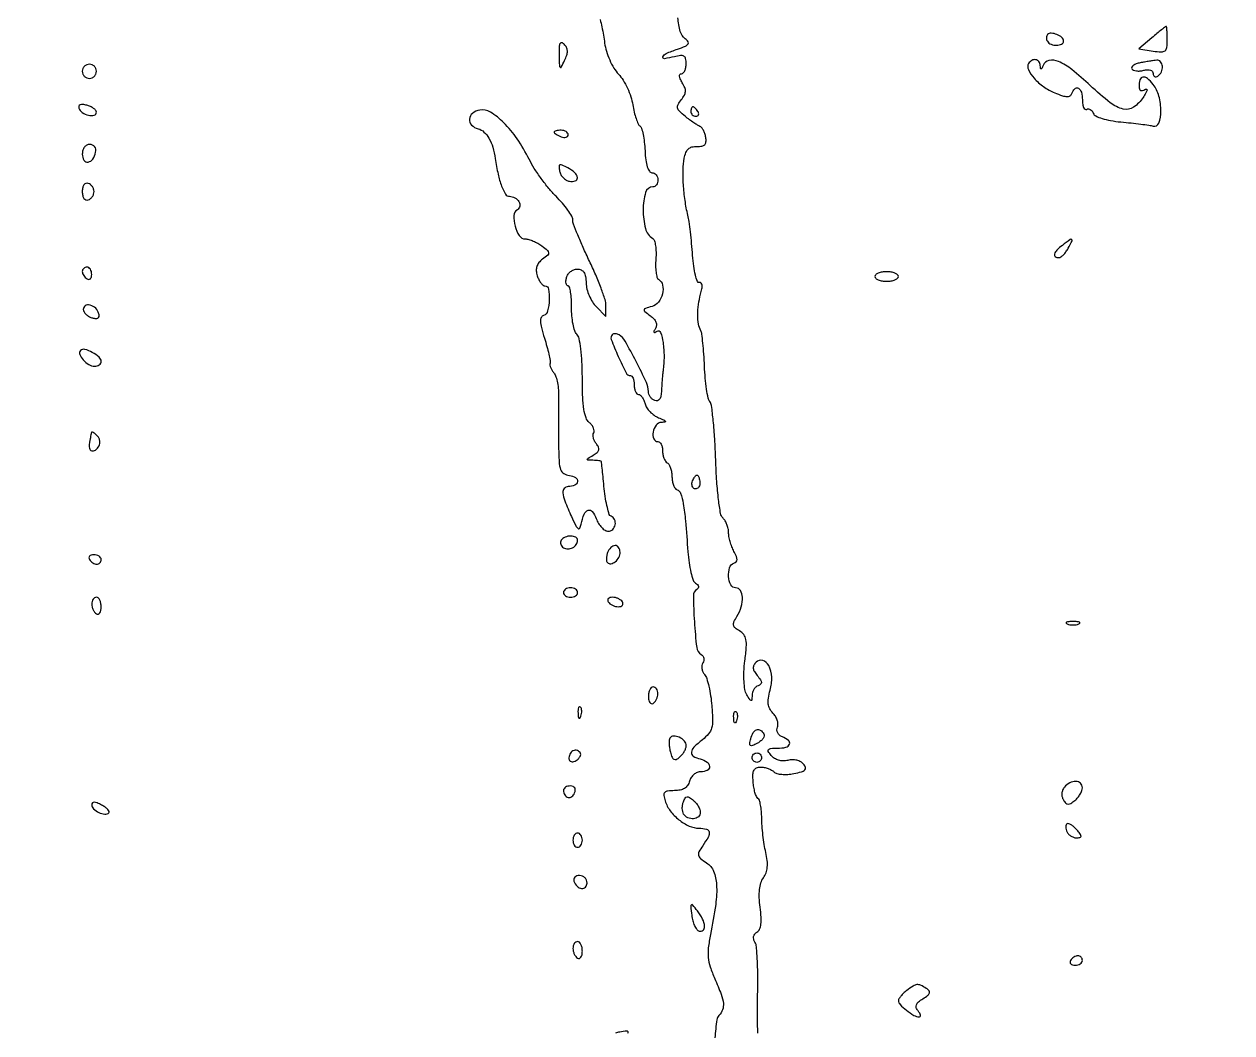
# Model space of a CAD drawing. Extents: x 0 to 4160, y 0 to 3120.
# Drawn here: x 3381.7 to 3637.7, y 354.7 to 568.5 of the extents above; entities that cross this region are included whole.
import ezdxf

# ---------------------------------------------------------------- set-up
doc = ezdxf.new("R2010")
doc.units = 0

msp = doc.modelspace()

# ---------------------------------------------------------------- linework, layer by layer
for points in [[(4159.499279, 606.274193, 0.000001), (4159.667734, 974.478125, 0.000057), (4159.806661, 1380.08378, 0.000034), (4159.883999, 1862.25)], [(757.647081, 3119.740147, 0.000002), (520.492565, 3119.487217, 0.4139)], [(1964.75, 0.149832, 0.000016), (2717.930904, 0.232101, 0.000028), (3351.473438, 0.357111), (3926.491843, 0.502577, 0.944149)], [(3503.774026, 569.462353, -0.009243), (3504.132986, 567.9125, -0.009167), (3504.46794, 566.178102, -0.010327), (3504.72463, 564.5, 0.041293), (3505.103702, 562.753001, 0.030778), (3505.794604, 560.904847, 0.031271), (3506.684381, 559.203257, 0.051203), (3507.663636, 557.906099, -0.049749), (3508.632589, 556.6303, -0.028535), (3509.547989, 554.926739, -0.028261), (3510.280041, 553.091334, -0.041604), (3510.692174, 551.406099, 0.018199), (3510.992915, 549.867923, 0.023168), (3511.386614, 548.476845, 0.02208), (3511.811546, 547.369085, 0.145335), (3512.189665, 546.919333, -0.176232), (3512.545216, 546.440647, -0.021008), (3512.874592, 545.139663, -0.023001), (3513.138437, 543.504328, -0.016975), (3513.285031, 541.676289, 0.019678), (3513.45421, 539.700692, 0.04484), (3513.772428, 538.239257, 0.066297), (3514.20779, 537.305828, 0.254387), (3514.75, 537.006956, -0.119028), (3515.226786, 536.889012, -0.100053), (3515.632812, 536.561418, -0.091703), (3515.905496, 536.073431, -0.08185), (3516, 535.5, -0.067045), (3515.922769, 534.92662, -0.083934), (3515.696784, 534.440625, -0.099508), (3515.361407, 534.115611, -0.143815), (3514.967776, 534, 0.335457), (3513.407922, 532.820771, 0.067984), (3512.890405, 529.158832, 0.061914), (3513.366524, 525.178006, 0.196085), (3514.917046, 523.051268, -0.184778), (3515.268218, 522.591035, -0.034177), (3515.502956, 521.531492, -0.032598), (3515.616888, 520.186795, -0.024638), (3515.572553, 518.70516, 0.022308), (3515.521451, 517.227514, 0.030218), (3515.61547, 515.895316, 0.030697), (3515.819797, 514.845635, 0.193252), (3516.137236, 514.415183, -0.203329), (3517.004655, 513.189905, -0.112593), (3516.987136, 511.325976, -0.105933), (3516.148328, 509.565836, -0.166314), (3514.764912, 508.648774, 0.011349), (3513.355487, 508.245813, 0.280723), (3513.098771, 507.954449, 0.27422), (3513.237073, 507.587435, 0.010942), (3514.417688, 506.683847, -0.050123), (3515.160958, 506.016626, -0.089411), (3515.596596, 505.322933, -0.113228), (3515.70474, 504.639374, -0.121844), (3515.498267, 503.997195, 0.019637), (3515.179206, 503.432511, 0.25667), (3515.185586, 503.200195, 0.386825), (3515.363561, 503.144624, 0.029516), (3515.845492, 503.404508, -0.481631), (3516.576675, 503.142472, -0.045023), (3517.098699, 501.00009, -0.037444), (3517.318253, 498.045354, -0.034251), (3517.107306, 495, 0.011003), (3517.019418, 494.243294, 0.003936), (3516.92637, 493.160819, 0.003903), (3516.84291, 491.971664, 0.004607), (3516.783105, 490.845341, -0.033679), (3516.655063, 489.698279, -0.10445), (3516.362979, 488.980864, -0.184451), (3515.915563, 488.667353, -0.154413), (3515.333333, 488.70233, -0.083784), (3514.823628, 489.003435, -0.066044), (3514.391667, 489.478285, -0.066255), (3514.099663, 490.047589, -0.08561), (3514, 490.625394, 0.109485), (3513.575697, 492.53989, 0.009916), (3511.405378, 496.964423, 0.009173), (3509.055325, 501.325974, 0.126839), (3507.824218, 502.608639, 0.061718), (3507.418317, 502.794939, 0.067319), (3506.991073, 502.869414, 0.07611), (3506.608286, 502.825671, 0.130659), (3506.332247, 502.66558, 0.296991), (3506.117609, 501.64865, 0.012425), (3507.608282, 498.065329, 0.01261), (3509.275528, 494.562979, 0.282495), (3510.192448, 494, -0.224986), (3510.501643, 493.853453, -0.075603), (3510.762782, 493.4125, -0.05752), (3510.940938, 492.765868, -0.038502), (3511, 492, 0.042236), (3511.064796, 491.234305, 0.061847), (3511.25949, 490.5875, 0.081235), (3511.545576, 490.148959, 0.2107), (3511.883369, 490, -0.181435), (3512.25943, 489.858893, -0.059973), (3512.660678, 489.413283, -0.050494), (3513.024112, 488.767127, -0.038939), (3513.289052, 488.002666, 0.081715), (3513.660125, 487.169147, 0.047893), (3514.34658, 486.316135, 0.046338), (3515.220105, 485.573108, 0.057854), (3516.155683, 485.066052, -0.009167), (3517.289035, 484.587664, -0.155738), (3517.587985, 484.321879, -0.529888), (3517.500612, 484.136038, -0.030151), (3516.75, 484.063386, 0.227519), (3515.644959, 483.482988, 0.114808), (3515.001339, 482.006732, 0.140448), (3515.138933, 480.586045, 0.308016), (3516, 480, -0.186414), (3516.381787, 479.852535, -0.089706), (3516.70625, 479.429836, -0.069539), (3516.926216, 478.801778, -0.049547), (3517, 478.059017, 0.046881), (3517.074077, 477.270704, 0.046318), (3517.29375, 476.50665, 0.050262), (3517.616444, 475.876024, 0.111412), (3518, 475.5, -0.127689), (3518.384338, 475.098224, -0.046287), (3518.70625, 474.370954, -0.042177), (3518.926118, 473.472092, -0.038918), (3519, 472.524316, 0.042872), (3519.079777, 471.595609, 0.051754), (3519.317193, 470.753495, 0.060131), (3519.665574, 470.11325, 0.158969), (3520.079807, 469.806731, -0.238319), (3520.840328, 469.039698, -0.035301), (3521.380446, 466.857659, -0.021375), (3521.857085, 463.192963, -0.004288), (3522.370359, 456.627364, 0.01833), (3522.615729, 454.323385, 0.024479), (3523.016435, 452.258808, 0.023087), (3523.498691, 450.623759, 0.172748), (3523.996175, 450.002364, -0.067916), (3524.400547, 449.669166, -0.133182), (3524.592156, 449.302169, -0.175341), (3524.546812, 448.957452, -0.135642), (3524.287364, 448.677601, 0.263734), (3523.531766, 447.299399, 0.012426), (3523.746368, 441.810392, 0.013125), (3524.239524, 436.356467, 0.229085), (3525.169646, 434.895153, -0.105511), (3525.529555, 434.550452, -0.099245), (3525.727249, 434.081414, -0.096296), (3525.731965, 433.560242, -0.092922), (3525.542025, 433.067999, 0.106609), (3525.350355, 432.528146, 0.070033), (3525.357699, 431.866176, 0.065682), (3525.554327, 431.187766, 0.069974), (3525.917458, 430.599457, -0.09782), (3526.366898, 429.772254, -0.018798), (3526.816232, 428.117134, -0.019369), (3527.198596, 426.115678, -0.016784), (3527.446985, 423.992689, -0.014456), (3527.611909, 420.941206, -0.074116), (3527.404629, 419.262803, -0.109013), (3526.754639, 418.038318, -0.049818), (3525.443437, 416.776847, 0.026749), (3523.640308, 415.195375, 0.173895), (3523.120343, 414.127055, 0.295715), (3523.526506, 413.320341, 0.068494), (3525, 412.710251, -0.087581), (3526.423665, 412.056476, -0.234823), (3526.947861, 411.106664, -0.300998), (3526.465198, 410.304623, -0.111538), (3525.116631, 410, 0.097502), (3524.354863, 409.850026, 0.076311), (3523.631104, 409.415093, 0.073995), (3523.051899, 408.767412, 0.081717), (3522.710251, 408, -0.083734), (3522.311143, 407.1131, -0.10539), (3521.666599, 406.487035, -0.09126), (3520.745497, 406.120378, -0.049245), (3519.526232, 406, 0.026246), (3518.078324, 405.923944, 0.185998), (3517.463075, 405.609285, 0.224068), (3517.282289, 405.002123, 0.038989), (3517.56163, 403.80582, 0.084905), (3518.641807, 401.714353, 0.062096), (3520.465022, 399.834753, 0.063502), (3522.638503, 398.502903, 0.10239), (3524.75, 398.033269, -0.054583), (3526.310806, 397.838979, -0.291349), (3526.881746, 397.251229, -0.182227), (3526.720533, 396.230284, -0.02348), (3525.516349, 394.326804, 0.028935), (3524.727158, 393.048682, 0.182051), (3524.625677, 392.302371, 0.168875), (3525.038877, 391.642724, 0.024145), (3526.348478, 390.691238, -0.15232), (3527.823444, 388.898438, -0.0834), (3528.44934, 386.095664, -0.048951), (3528.261901, 381.889099, -0.014305), (3527.158845, 375.5, 0.020498), (3526.706081, 372.668856, 0.053765), (3526.685195, 370.614007, 0.05584), (3527.101988, 368.647219, 0.023548), (3528.073767, 366.122882, -0.012563), (3529.422749, 362.835896, -0.063285), (3529.889813, 360.909919, -0.118577), (3529.718891, 359.544596, -0.106603), (3528.944742, 358.344742, 0.167195), (3528.501178, 357.435963, 0.006177), (3528.074219, 353.58408, 0.010441)], [(3537.223414, 354.601176, -0.01208), (3537.103572, 358.293471, -0.009308), (3537.145194, 362.323842, 0.008082), (3537.196273, 366.321056, 0.011136), (3537.104151, 369.910783, 0.007964), (3536.914036, 372.884025, 0.119862), (3536.591781, 373.861803, -0.077146), (3536.328334, 374.479801, -0.111976), (3536.313003, 375.070362, -0.116758), (3536.552033, 375.592198, -0.08904), (3537.021326, 376.01318, 0.153233), (3537.560474, 376.636494, 0.070809), (3537.846894, 377.681001, 0.047274), (3537.894755, 379.186629, 0.018381), (3537.687614, 381.262451, -0.022818), (3537.499585, 383.332435, -0.039397), (3537.557977, 385.059639, -0.048381), (3537.855031, 386.458581, -0.081543), (3538.395591, 387.526325, 0.071727), (3538.944829, 388.560614, 0.063854), (3539.207586, 389.750046, 0.052214), (3539.18704, 391.171928, 0.027429), (3538.881275, 392.915251, -0.017473), (3538.55992, 394.554976, -0.010321), (3538.285564, 396.531206, -0.010319), (3538.092896, 398.518095, -0.017393), (3538.023857, 400.190983, 0.01961), (3537.957632, 401.639798, 0.026434), (3537.777442, 402.939619, 0.02553), (3537.524255, 403.966874, 0.183137), (3537.2185, 404.364959, -0.157593), (3536.901061, 404.738332, -0.028495), (3536.597716, 405.609655, -0.028234), (3536.349626, 406.710848, -0.022276), (3536.202616, 407.923976, -0.02634), (3536.166481, 409.469141, -0.111865), (3536.395625, 410.35878, -0.180582), (3536.915837, 410.832438, -0.095609), (3537.784116, 411, -0.048309), (3538.553661, 410.925474, -0.037688), (3539.364006, 410.702578, -0.038797), (3540.09348, 410.37566, -0.071754), (3540.6125, 409.9875, 0.134045), (3541.21934, 409.640935, 0.041132), (3542.268618, 409.46063, 0.037852), (3543.527911, 409.445154, 0.033516), (3544.828541, 409.615708, 0.017466), (3546.465432, 410.002992, 0.125887), (3547.164095, 410.400898, 0.286798), (3547.291231, 410.911506, 0.09482), (3546.901619, 411.618542, 0.095851), (3546.297596, 412.11398, 0.06475), (3545.463431, 412.434185, 0.060434), (3544.511758, 412.545539, 0.06049), (3543.561375, 412.426048, -0.062935), (3542.563478, 412.305519, -0.068793), (3541.59808, 412.444394, -0.071648), (3540.739546, 412.831189, -0.07809), (3540.053352, 413.435714, -0.031397), (3539.417076, 414.308474, -0.32852), (3539.445271, 414.724638, -0.205127), (3539.909232, 414.956639, -0.014762), (3541.377555, 415, 0.054965), (3543.136372, 415.193931, 0.24206), (3543.913267, 415.841188, 0.336809), (3543.707584, 416.65158, 0.07667), (3542.396246, 417.401441, -0.087726), (3541.818412, 417.748921, -0.097659), (3541.420115, 418.26246, -0.102363), (3541.258387, 418.868059, -0.106236), (3541.353756, 419.479491, 0.107165), (3541.457167, 420.150583, 0.062148), (3541.306646, 420.955978, 0.057823), (3540.940768, 421.765662, 0.061444), (3540.405222, 422.451921, -0.071859), (3539.724439, 423.362614, -0.094707), (3539.409224, 424.347987, -0.071793), (3539.437087, 425.58162, -0.025876), (3539.816995, 427.299382, 0.077868), (3540.135604, 430.082594, 0.106242), (3539.505159, 432.519739, 0.203985), (3538.247513, 433.58664, 0.278502), (3536.838635, 433.238635, 0.076099), (3536.364809, 432.593517, 0.143502), (3536.23974, 431.965354, 0.113203), (3536.46699, 431.265508, 0.0377), (3537.092382, 430.37976, -0.024027), (3537.749745, 429.500714, -0.130748), (3537.942966, 428.943943, -0.240579), (3537.777665, 428.550969, -0.094222), (3537.25, 428.254045, 0.10595), (3536.769777, 427.968938, 0.06853), (3536.358255, 427.467334, 0.064296), (3536.074619, 426.835258, 0.068895), (3535.969591, 426.166667, -0.015057), (3535.924824, 425.24159, -0.438569), (3535.757974, 425.110562, -0.217156), (3535.507153, 425.277982, -0.007006), (3534.866329, 426.345729, -0.088143), (3534.465723, 427.440822, -0.029501), (3534.267918, 429.140162, -0.026315), (3534.259066, 431.210587, -0.018991), (3534.458188, 433.511649, 0.011858), (3534.75491, 436.451738, 0.063978), (3534.673329, 438.052658, 0.120764), (3534.217841, 439.075203, 0.099058), (3533.311451, 439.860443, -0.044383), (3532.397053, 440.492941, -0.175801), (3532.057675, 441.073629, -0.152587), (3532.14543, 441.789465, -0.031135), (3532.75, 442.930954, 0.061931), (3533.687923, 444.999932, 0.085981), (3533.952004, 447.014047, 0.130661), (3533.508531, 448.442519, 0.257987), (3532.5, 449, -0.285552), (3531.479481, 449.634565, -0.097789), (3531.006278, 451.390467, -0.09182), (3531.223351, 453.272277, -0.242353), (3532.143398, 454.214466, 0.129867), (3532.610904, 454.520787, 0.185192), (3532.786796, 454.979395, 0.099357), (3532.648132, 455.670319, 0.023822), (3532.143398, 456.732058, -0.030662), (3531.705528, 457.686582, -0.02263), (3531.335873, 458.788994, -0.023029), (3531.080992, 459.866731, -0.046579), (3531, 460.734259, 0.053691), (3530.913797, 461.534723, 0.038545), (3530.654986, 462.396953, 0.039117), (3530.275471, 463.18896, 0.06518), (3529.825483, 463.774517, -0.154058), (3529.310935, 464.76363, -0.012408), (3528.869357, 467.702079, -0.01466), (3528.506579, 471.50821, -0.008052), (3528.274475, 476.183515, 0.006952), (3528.066645, 480.564482, 0.010053), (3527.751432, 484.427709, 0.006129), (3527.384526, 487.638622, 0.142629), (3527.022593, 488.472777, -0.123467), (3526.666397, 489.215778, -0.013061), (3526.328738, 491.123043, -0.015505), (3526.05233, 493.45271, -0.011857), (3525.889804, 496.013779, 0.006832), (3525.753372, 498.569749, 0.009143), (3525.555601, 500.883258, 0.006765), (3525.329715, 502.803526, 0.089056), (3525.113543, 503.482419, -0.080666), (3524.626065, 504.929513, -0.039537), (3524.460657, 506.872882, -0.036482), (3524.606864, 509.049982, -0.034525), (3525.068051, 511.224272, 0.023441), (3525.338765, 512.374447, 0.071035), (3525.372812, 513.175927, 0.159284), (3525.182854, 513.606736, 0.26994), (3524.818789, 513.724272, -0.371501), (3524.387855, 513.957664, -0.029531), (3523.967972, 515.296119, -0.028281), (3523.609841, 517.174581, -0.015622), (3523.375105, 519.5, 0.006206), (3523.171812, 521.980469, 0.006083), (3522.905841, 524.471875, 0.006003), (3522.61973, 526.651439, 0.022813), (3522.362963, 528, -0.023418), (3521.773197, 531.118002, -0.019255), (3521.429549, 534.488411, -0.019783), (3521.355139, 537.648233, -0.042289), (3521.59996, 540.074994, -0.04793), (3521.947308, 541.279036, -0.111848), (3522.473547, 542.049202, -0.126252), (3523.234561, 542.462415, -0.070164), (3524.291018, 542.574994, 0.046768), (3525.349703, 542.638094, 0.163328), (3525.949451, 542.947891, 0.178678), (3526.209644, 543.535928, 0.058096), (3526.158397, 544.5, 0.037559), (3525.961607, 545.289592, 0.042225), (3525.654228, 546.009107, 0.046665), (3525.289572, 546.563998, 0.136845), (3524.921776, 546.828874, -0.051711), (3524.441189, 547.064271, -0.010127), (3523.634329, 547.591803, -0.010649), (3522.715574, 548.248542, -0.009691), (3521.795812, 548.964258, -0.023211), (3520.591236, 550.035917, -0.142545), (3520.186886, 550.751844, -0.187232), (3520.287173, 551.467474, -0.045861), (3520.972269, 552.466586, 0.045478), (3521.620311, 553.410117, 0.113776), (3521.853354, 554.207442, 0.111639), (3521.715775, 555.035847, 0.042855), (3521.181362, 556.081201, -0.029985), (3520.750413, 556.873253, -0.085137), (3520.584236, 557.477271, -0.184782), (3520.684579, 557.844366, -0.239035), (3520.991526, 558, 0.198061), (3521.376806, 558.15885, 0.085842), (3521.703761, 558.619345, 0.065796), (3521.925812, 559.301391, 0.045868), (3522, 560.108408, 0.049613), (3521.892799, 561.186118, 0.212544), (3521.527968, 561.700249, 0.167623), (3520.834211, 561.842787, 0.029105), (3519.5, 561.589356, -0.025851), (3517.390015, 561.174335, -0.578543), (3517.080221, 561.569947, -0.197627), (3517.77467, 562.279165, -0.017568), (3520.15335, 563.203303, 0.01383), (3521.83284, 563.841392, 0.134312), (3522.429667, 564.302463, 0.332976), (3522.431181, 564.784457, 0.074563), (3521.810435, 565.401283, -0.170053), (3520.76269, 566.931022, -0.046514), (3520.258507, 569.856125, -0.045802)], [(3509.676691, 354.569531, 0.329967), (3509.711681, 354.876794, 0.300008), (3509.422398, 355.021498, 0.007721), (3507.91224, 354.81707, 0.051837), (3506.993018, 354.578853, 0.079156)]]:
    msp.add_lwpolyline(points, format="xyb")
for points in [[(3598.624952, 566.291619, 0.112362), (3598.447014, 566.008818, 0.077846), (3598.378206, 565.63587, 0.072274), (3598.425746, 565.232189, 0.073142), (3598.586203, 564.86052, 0.166742), (3599.350977, 564.233457, 0.091719), (3600.556368, 564.022312, 0.10994), (3601.605693, 564.266365, 0.288442), (3602, 564.893011, 0.218838), (3601.648401, 565.65787, 0.079209), (3600.605117, 566.298867, 0.079214), (3599.414306, 566.58367, 0.218914)], [(3620.72997, 565.615218), (3617.959939, 563.232878), (3620.97997, 562.789632, 0.023691), (3622.74344, 562.615623, 0.181746), (3623.522112, 562.863837, 0.199083), (3623.905232, 563.549379, 0.029156), (3624, 565.173193, 0.008295), (3623.982019, 566.256972, 0.013768), (3623.926562, 567.169267, 0.007381), (3623.849948, 567.910396, 0.381523), (3623.75, 567.998779, 0.16481), (3623.583023, 567.941292, 0.002475), (3622.759741, 567.298104, 0.006392), (3621.809713, 566.528383, 0.004144)], [(3495.06768, 561.95, 0.003356), (3495.126407, 559.719846, 0.19034), (3495.28792, 559.34744, 0.505637), (3495.531359, 559.384455, 0.008664), (3496.235053, 560.782627, 0.033133), (3496.697352, 561.931016, 0.08422), (3496.82981, 562.816857, 0.109136), (3496.651726, 563.554058, 0.082929), (3496.167373, 564.232627, 0.118227), (3495.625077, 564.565139, 0.375409), (3495.264494, 564.411162, 0.104506), (3495.078609, 563.653861, 0.013015)], [(3594.60072, 560.162968, 0.259899), (3594.542052, 558.860941, 0.066152), (3595.771741, 557.046547, 0.056428), (3597.781436, 555.246885, 0.05628), (3600.144309, 553.940225, 0.01647), (3601.762652, 553.331517, 0.072327), (3602.76383, 553.146827, 0.152339), (3603.387363, 553.315597, 0.172263), (3603.767469, 553.802408, -0.115728), (3604.395547, 554.821832, -0.346941), (3605.154834, 554.913609, -0.195006), (3605.795569, 554.04946, -0.063294), (3606, 552.440983, 0.033591), (3606.063431, 551.497891, 0.071491), (3606.262969, 550.796201, 0.138126), (3606.556686, 550.443433, 0.297201), (3606.895215, 550.435239, -0.145975), (3607.277211, 550.538362, -0.123832), (3607.681177, 550.425411, -0.100952), (3608.046678, 550.104665, -0.070841), (3608.313719, 549.624845, 0.18678), (3608.849028, 549.033512, 0.039728), (3610.158646, 548.500745, 0.033943), (3611.961622, 548.061265, 0.0198), (3614.168504, 547.769072, -0.004223), (3616.319689, 547.552177, -0.004816), (3618.374498, 547.307405, -0.004377), (3620.113978, 547.067685, -0.026936), (3621, 546.888483, 0.388414), (3622.202576, 547.526123, 0.085995), (3622.635649, 550.037946, 0.064351), (3622.219054, 553.240491, 0.101383), (3620.992657, 555.716088, 0.046449), (3619.781691, 557.00336, 0.220907), (3618.837413, 557.283368, 0.29431), (3618.20455, 556.729403, 0.069944), (3618, 555.274316, 0.081459), (3618.085567, 554.752583, 0.197878), (3618.336834, 554.463675, 0.184954), (3618.73309, 554.424522, 0.070797), (3619.25, 554.648355, -0.192482), (3619.573231, 554.703738, -0.414724), (3619.697459, 554.511581, -0.076089), (3619.46862, 553.911362, -0.016296), (3618.885401, 552.957372, -0.100149), (3616.855322, 550.909123, -0.206041), (3614.677745, 550.504258, -0.112177), (3611.905449, 551.82974, -0.021504), (3607.658064, 555.498323, 0.02029), (3603.780748, 558.863737, 0.06813), (3600.900451, 560.583287, 0.150463), (3598.918173, 560.789148, 0.253229), (3597.662281, 559.75, -0.009076), (3597.382013, 559.090194, -0.295955), (3597.242982, 559, -0.382689), (3597.135242, 559.096611, -0.011437), (3597.078947, 559.75, 0.14904), (3596.776168, 560.556906, 0.189935), (3596.10035, 560.962489, 0.172586), (3595.276434, 560.815382, 0.125333)], [(3618.235169, 560.292323, 0.038381), (3617.404013, 560.065322, 0.071292), (3616.787156, 559.739713, 0.116613), (3616.472925, 559.374568, 0.26388), (3616.486165, 559.022386, 0.163757), (3616.82698, 558.739612, 0.061219), (3617.437675, 558.58649, 0.052286), (3618.19799, 558.572113, 0.042578), (3619.000996, 558.710511, -0.04925), (3619.796382, 558.836716, -0.093932), (3620.436077, 558.754141, -0.13861), (3620.844921, 558.479714, -0.177886), (3621, 558.057614, 0.09468), (3621.07665, 557.65646, 0.172824), (3621.29375, 557.40886, 0.172837), (3621.618487, 557.354327, 0.094696), (3622, 557.5, 0.150036), (3622.757553, 558.36483, 0.124565), (3622.969813, 559.574729, 0.16025), (3622.57102, 560.539457, 0.247244), (3621.75, 560.863818, 0.009812), (3621.116783, 560.782229, 0.003355), (3620.201893, 560.639766, 0.003333), (3619.193931, 560.468972, 0.003843)], [(3394, 558.5, 0.099038), (3394.114514, 557.927543, 0.097945), (3394.440625, 557.440625, 0.097945), (3394.927543, 557.114514, 0.099038), (3395.5, 557, 0.099038), (3396.072457, 557.114514, 0.097945), (3396.559375, 557.440625, 0.097945), (3396.885486, 557.927543, 0.099038), (3397, 558.5, 0.099038), (3396.885486, 559.072457, 0.097945), (3396.559375, 559.559375, 0.097945), (3396.072457, 559.885486, 0.099038), (3395.5, 560, 0.099038), (3394.927543, 559.885486, 0.097945), (3394.440625, 559.559375, 0.097945), (3394.114514, 559.072457, 0.099038)], [(3393.275762, 550.671314, 0.171046), (3393.975525, 549.77006, 0.086342), (3395.317458, 549.203455, 0.115545), (3396.523126, 549.206837, 0.347539), (3397, 549.810044, 0.175378), (3396.853284, 550.215464, 0.062081), (3396.395726, 550.64373, 0.052256), (3395.73015, 551.028288, 0.040955), (3394.942895, 551.304682, 0.035213), (3394.085256, 551.465519, 0.120087), (3393.525585, 551.395737, 0.234539), (3393.267916, 551.117465, 0.153083)], [(3523, 550, 0.105053), (3523.081062, 549.618444, 0.099167), (3523.311086, 549.29375, 0.09642), (3523.654762, 549.076123, 0.093332), (3524.059017, 549, 0.108972), (3524.413961, 549.078288, 0.182303), (3524.6254, 549.29375, 0.161196), (3524.656512, 549.6179, 0.082592), (3524.5, 550, 0.029505), (3524.231006, 550.382774, 0.035638), (3523.933975, 550.70625, 0.038439), (3523.65171, 550.934461, 0.151918), (3523.440983, 551, 0.210953), (3523.272352, 550.92554, 0.081139), (3523.129539, 550.70625, 0.061769), (3523.032345, 550.382849, 0.042167)], [(3478.25, 550.267239, 0.122399), (3476.718762, 549.579281, 0.207541), (3476.061478, 548.363683, 0.220994), (3476.515814, 547.113545, 0.133646), (3477.907546, 546.313926, -0.124841), (3479.148329, 545.629342, -0.074103), (3480.20364, 544.298092, -0.05891), (3481.019549, 542.393121, -0.035957), (3481.542397, 540, 0.017747), (3482.142108, 536.679961, 0.036806), (3482.889102, 534.156256, 0.047624), (3483.714421, 532.47582, 0.260432), (3484.565983, 532, -0.130226), (3485.709567, 531.697012, -0.133095), (3486.541983, 530.869201, -0.171993), (3486.722814, 529.891473, -0.218232), (3486.219484, 529.135648, 0.247955), (3485.495516, 527.903189, 0.076645), (3485.735069, 525.693338, 0.076851), (3486.628105, 523.662973, 0.250967), (3487.866577, 522.968197, -0.065325), (3488.630364, 522.852814, -0.029238), (3489.590389, 522.514453, -0.028328), (3490.578029, 522.032538, -0.034254), (3491.44113, 521.468197, -0.016119), (3492.616504, 520.518115, -0.206145), (3492.858552, 520.019806, -0.229972), (3492.648934, 519.532871, -0.020211), (3491.568579, 518.673804, 0.060948), (3490.790135, 517.944062, 0.096614), (3490.350672, 517.145907, 0.095795), (3490.241273, 516.236069, 0.059066), (3490.444837, 515.173804, 0.036537), (3490.777526, 514.341757, 0.046981), (3491.206061, 513.638555, 0.05476), (3491.660971, 513.15084, 0.179588), (3492.067388, 513, -0.368009), (3492.844617, 512.338336, -0.051308), (3492.976509, 510.057449, -0.04829), (3492.639684, 507.689065, -0.258346), (3491.787984, 506.762661, 0.206986), (3491.288472, 506.315676, 0.118105), (3491.126799, 505.507791, 0.054727), (3491.325582, 504.164861, 0.012146), (3491.969852, 501.929328, -0.009231), (3492.48786, 500.170504, -0.012207), (3492.890551, 498.549883, -0.009649), (3493.165395, 497.192893, -0.107655), (3493.146781, 496.64474, 0.113997), (3493.13782, 496.226386, 0.043129), (3493.307061, 495.662963, 0.039907), (3493.604744, 495.058764, 0.038812), (3493.997074, 494.503525, -0.098977), (3494.402261, 493.753682, -0.02817), (3494.72084, 492.461801, -0.027189), (3494.922749, 490.930362, -0.025796), (3494.962268, 489.358785, 0.004606), (3494.929398, 487.451251, 0.001801), (3494.917762, 484.817089, 0.001782), (3494.925595, 481.966552, 0.002216), (3494.95407, 479.316411, 0.008625), (3495.072211, 475.674303, 0.073416), (3495.390216, 474.074706, 0.17222), (3496.062786, 473.249616, 0.101496), (3497.273964, 472.816411, -0.102149), (3498.563528, 472.353287, -0.292388), (3498.962283, 471.535123, -0.267614), (3498.390561, 470.764657, -0.094859), (3497, 470.453294, 0.205188), (3496.14426, 470.054721, 0.213216), (3495.860535, 469.169025, 0.067381), (3496.292744, 467.438045, 0.009834), (3497.703495, 464.091171, 0.008103), (3498.605153, 462.149726, 0.115096), (3499.083099, 461.558904, 0.473971), (3499.442987, 461.640811, 0.06061), (3499.747616, 462.5, -0.039004), (3500.398106, 464.620695, -0.214631), (3501.234081, 465.435144, -0.332109), (3502.113097, 465.171123, -0.068706), (3502.938089, 463.662839, 0.04661), (3503.43833, 462.644151, 0.052951), (3504.100999, 461.782209, 0.06041), (3504.817735, 461.191998, 0.143017), (3505.475249, 461, 0.1948), (3506.427952, 461.385813, 0.153045), (3506.964339, 462.373519, 0.155789), (3506.83645, 463.477556, 0.200858), (3506.09665, 464.166667, -0.229293), (3505.715015, 464.563001, -0.017814), (3505.296568, 466.017708, -0.021494), (3504.91853, 467.868533, -0.014628), (3504.641502, 470, 0.000333), (3504.42676, 472.126179, 0.000518), (3504.238619, 473.957812, 0.000138), (3504.072336, 475.555999, 0.018395), (3504.044852, 475.75, 0.301854), (3503.9491, 475.849973, 0.01642), (3503.499113, 475.935495, 0.021056), (3502.923991, 476.000687, 0.013348), (3502.25, 476.030409, -0.008501), (3501.165376, 476.067708, -0.414181), (3501.033507, 476.213857, -0.248124), (3501.163252, 476.431443, -0.004948), (3502.305451, 477.111131, 0.040609), (3503.148738, 477.698091, 0.154823), (3503.492726, 478.229652, 0.181816), (3503.439026, 478.80818, 0.060189), (3502.969361, 479.536917, -0.054152), (3502.575532, 480.132136, -0.058929), (3502.332077, 480.781679, -0.066635), (3502.26672, 481.385572, -0.132851), (3502.4029, 481.842888, 0.159572), (3502.511205, 482.291091, 0.080135), (3502.371659, 482.863055, 0.066523), (3502.015863, 483.467414, 0.053336), (3501.48899, 484.009138, -0.135811), (3500.781309, 485.025778, -0.045344), (3500.333299, 486.798761, -0.029813), (3500.074872, 489.447128, -0.009416), (3500, 493.422445, 0.01154), (3499.921407, 496.827314, 0.019526), (3499.678641, 499.669661, 0.019088), (3499.319494, 501.861384, 0.147252), (3498.83291, 502.76709, -0.120509), (3498.384524, 503.505807, -0.02803), (3498.023244, 504.922889, -0.027334), (3497.782275, 506.646177, -0.023813), (3497.71549, 508.46709, 0.016369), (3497.677642, 510.204783, 0.026796), (3497.518813, 511.668458, 0.025265), (3497.282548, 512.765152, 0.339201), (3496.9762, 513, -0.249205), (3496.712442, 513.140164, -0.104245), (3496.55617, 513.524554, -0.06879), (3496.532486, 514.101453, -0.039883), (3496.654214, 514.785714, -0.087581), (3496.967542, 515.468018, -0.074374), (3497.510802, 516.046875, -0.075074), (3498.194179, 516.437035, -0.092488), (3498.914507, 516.571429, -0.105745), (3499.744894, 516.393823, -0.146542), (3500.317629, 515.899118, -0.101078), (3500.657502, 515.012038, -0.03401), (3500.791575, 513.625829, 0.056801), (3500.974259, 512.347121, 0.037387), (3501.456536, 510.939688, 0.037433), (3502.141667, 509.622693, 0.057782), (3502.937663, 508.617893), (3505, 506.555556), (3505, 508.809562, 0.076543), (3504.801879, 510.096158, 0.012122), (3503.971875, 512.520782, 0.013201), (3502.840015, 515.350805, 0.011203), (3501.5, 518.278305, -0.007226), (3500.157237, 521.151209, -0.009469), (3499.018798, 523.81536, -0.007345), (3498.14583, 526.064696, -0.083796), (3497.968249, 526.996521, 0.126797), (3497.746003, 527.789174, 0.022934), (3496.911779, 529.086478, 0.023414), (3495.766359, 530.549753, 0.019327), (3494.416342, 532, -0.024943), (3492.91039, 533.65462, -0.015174), (3491.292554, 535.747057, -0.015193), (3489.810725, 537.924962, -0.025846), (3488.725368, 539.841046, 0.033496), (3486.173872, 544.18907, 0.047564), (3483.312847, 547.636604, 0.057432), (3480.528154, 549.835127, 0.185132)], [(3494, 545.606989, 0.222225), (3494.087111, 545.420671, 0.030693), (3494.440625, 545.160341, 0.030395), (3494.925442, 544.887494, 0.02136), (3495.5, 544.638374, 0.055937), (3496.074366, 544.488865, 0.100118), (3496.559375, 544.516384, 0.147206), (3496.877514, 544.710807, 0.184534), (3497, 545.031385, 0.152681), (3496.884506, 545.400789, 0.098158), (3496.559375, 545.715469, 0.08088), (3496.073532, 545.92777, 0.062722), (3495.5, 546, 0.024748), (3494.925176, 545.971531, 0.039339), (3494.440625, 545.884553, 0.046727), (3494.096084, 545.758929, 0.289661)], [(3394, 540.916667, 0.14074), (3394.357221, 539.672718, 0.297834), (3395.229205, 539.270086, 0.210781), (3396.230213, 539.900237, 0.100818), (3396.823324, 541.332866, 0.083236), (3396.840365, 542.00171, 0.126354), (3396.619304, 542.53647, 0.133817), (3396.179808, 542.878535, 0.099154), (3395.573324, 543, 0.12024), (3394.945354, 542.84677, 0.111791), (3394.438799, 542.41896, 0.09567), (3394.111401, 541.751548, 0.066422)], [(3495.172179, 537.344461, 0.080452), (3495.436163, 536.623093, 0.064652), (3495.930612, 535.959681, 0.065452), (3496.570626, 535.452149, 0.087595), (3497.261484, 535.188159, 0.124713), (3498.508175, 535.260414, 0.361298), (3498.942216, 535.93557, 0.180513), (3498.382418, 537.012842, 0.06082), (3496.910696, 538.047794, 0.015848), (3495.735076, 538.62982, 0.20595), (3495.257782, 538.640222, 0.321962), (3495.050653, 538.31233, 0.032685)], [(3394, 533, 0.049736), (3394.084641, 532.151204, 0.105759), (3394.346154, 531.548718, 0.158614), (3394.750923, 531.249896, 0.162171), (3395.25, 531.25, 0.087886), (3395.727751, 531.509184, 0.06965), (3396.132812, 531.935938, 0.06941), (3396.406312, 532.459169, 0.085974), (3396.5, 533, 0.085974), (3396.406312, 533.540831, 0.06941), (3396.132812, 534.064062, 0.06965), (3395.727751, 534.490816, 0.087886), (3395.25, 534.75, 0.162171), (3394.750923, 534.750104, 0.158614), (3394.346154, 534.451282, 0.105759), (3394.084641, 533.848796, 0.049736)], [(3601.75, 521.607954, 0.033136), (3600.573547, 520.585347, 0.124781), (3600.074544, 519.75424, 0.320953), (3600.254002, 519.228072, 0.156501), (3600.964816, 519, 0.149836), (3601.409137, 519.136208, 0.045472), (3601.960638, 519.5875, 0.040999), (3602.519262, 520.234579, 0.034718), (3603, 521, 0.006654), (3603.818518, 522.579589, 0.417763), (3603.727134, 522.849313, 0.277629), (3603.375379, 522.817945, 0.004687)], [(3394, 516.059017, 0.089642), (3394.073302, 515.653442, 0.053229), (3394.29375, 515.2129, 0.051032), (3394.617485, 514.806203, 0.06081), (3395, 514.5, 0.139169), (3395.379648, 514.392057, 0.191142), (3395.70625, 514.521475, 0.138808), (3395.926733, 514.889346, 0.066118), (3396, 515.440983, 0.062283), (3395.925455, 516.037096, 0.080552), (3395.70625, 516.542039, 0.097988), (3395.381379, 516.879982, 0.153634), (3395, 517, 0.092995), (3394.618268, 516.928382, 0.096318), (3394.29375, 516.723586, 0.099231), (3394.076556, 516.418051, 0.105429)], [(3562, 515, 0.226478), (3562.182831, 514.617064, 0.074992), (3562.734375, 514.29375, 0.057076), (3563.542644, 514.073116, 0.038131), (3564.5, 514, 0.038131), (3565.457356, 514.073116, 0.057076), (3566.265625, 514.29375, 0.074992), (3566.817169, 514.617064, 0.226478), (3567, 515, 0.226478), (3566.817169, 515.382936, 0.074992), (3566.265625, 515.70625, 0.057076), (3565.457356, 515.926884, 0.038131), (3564.5, 516, 0.038131), (3563.542644, 515.926884, 0.057076), (3562.734375, 515.70625, 0.074992), (3562.182831, 515.382936, 0.226478)], [(3394.249533, 507.75, 0.094989), (3394.530995, 507.247785, 0.055843), (3395.032164, 506.772409, 0.053079), (3395.662154, 506.393606, 0.061011), (3396.329359, 506.177351, 0.054411), (3397.056139, 506.117, 0.213542), (3397.452293, 506.306721, 0.215418), (3397.57271, 506.726994, 0.055332), (3397.389504, 507.427351, 0.1429), (3396.58716, 508.482158, 0.134359), (3395.323922, 508.971415, 0.2383), (3394.435585, 508.631476, 0.271076)], [(3393.640159, 499.306826, 0.298605), (3393.467504, 498.476625, 0.089874), (3394.180391, 497.325723, 0.075882), (3395.38894, 496.337408, 0.134301), (3396.622445, 496, 0.068295), (3397.148981, 496.072256, 0.084759), (3397.595343, 496.283415, 0.099797), (3397.893815, 496.596894, 0.141418), (3398, 496.964816, 0.217762), (3397.564035, 497.91836, 0.055104), (3396.124949, 498.90933, 0.055858), (3394.541121, 499.544404, 0.27008)], [(3395.923489, 481.95, -0.003627), (3395.875544, 481.679887, -0.000499), (3395.771045, 481.118125, -0.000572), (3395.645846, 480.453013, -0.000484), (3395.511973, 479.75, 0.092483), (3395.506633, 478.614644, 0.275993), (3395.997899, 478.052615, 0.253844), (3396.76875, 478.195503, 0.084387), (3397.553851, 479.087132, 0.11056), (3397.7267, 479.586306, 0.077894), (3397.701464, 480.181824, 0.072722), (3397.487746, 480.780254, 0.074436), (3397.112868, 481.287132, 0.022413), (3396.680153, 481.682699, 0.046862), (3396.30443, 481.940908, 0.086019), (3396.040541, 482.033315, 0.413277)], [(3524.604167, 470.270833, -0.198339), (3523.941134, 469.995338, -0.274516), (3523.399603, 470.315272, -0.160291), (3523.239822, 471.176395, -0.105175), (3523.582949, 472.134215, -0.024362), (3524.012891, 472.759582, -0.233206), (3524.294341, 472.899578, -0.286646), (3524.536207, 472.749629, -0.033951), (3524.787251, 472.138246, -0.052621), (3524.903448, 471.610215, -0.052345), (3524.907167, 471.068604, -0.057227), (3524.805016, 470.594136, -0.115259)], [(3495.542705, 459.069098, 0.108373), (3495.401101, 458.665803, 0.099685), (3495.434921, 458.22714, 0.095498), (3495.639411, 457.820631, 0.090427), (3495.983688, 457.510081, 0.142343), (3496.922836, 457.249368, 0.116119), (3497.93936, 457.501581, 0.11951), (3498.715504, 458.171804, 0.156409), (3499, 459.059017, 0.280205), (3498.598328, 459.719488, 0.119333), (3497.552855, 459.975841, 0.09745), (3496.337303, 459.740337, 0.159216)], [(3395.5, 455, 0.06081), (3395.806203, 454.617485, 0.051032), (3396.2129, 454.29375, 0.053229), (3396.653442, 454.073302, 0.089642), (3397.059017, 454, 0.105429), (3397.418051, 454.076556, 0.099231), (3397.723586, 454.29375, 0.096318), (3397.928382, 454.618268, 0.092995), (3398, 455, 0.153634), (3397.879982, 455.381379, 0.097988), (3397.542039, 455.70625, 0.080552), (3397.037096, 455.925455, 0.062283), (3396.440983, 456, 0.066118), (3395.889346, 455.926733, 0.138808), (3395.521475, 455.70625, 0.191142), (3395.392057, 455.379648, 0.139169)], [(3505.345077, 456.456872, 0.040437), (3505.159636, 455.825266, 0.047038), (3505.090489, 455.203417, 0.053261), (3505.137634, 454.679172, 0.148397), (3505.30993, 454.356736, 0.242984), (3506.067091, 454.115307, 0.130219), (3506.983357, 454.532249, 0.102648), (3507.733481, 455.459491, 0.119467), (3508, 456.559017, 0.145562), (3507.698605, 457.572362, 0.263631), (3506.952801, 457.957869, 0.194771), (3506.03364, 457.543885, 0.099447)], [(3496, 448, 0.148195), (3496.115568, 447.618646, 0.098894), (3496.440625, 447.29375, 0.082425), (3496.926543, 447.074694, 0.064853), (3497.5, 447, 0.064853), (3498.073457, 447.074694, 0.082425), (3498.559375, 447.29375, 0.098894), (3498.884432, 447.618646, 0.148195), (3499, 448, 0.148195), (3498.884432, 448.381354, 0.098894), (3498.559375, 448.70625, 0.082425), (3498.073457, 448.925306, 0.064853), (3497.5, 449, 0.064853), (3496.926543, 448.925306, 0.082425), (3496.440625, 448.70625, 0.098894), (3496.115568, 448.381354, 0.148195)], [(3396, 445.559017, 0.061875), (3396.074167, 444.961978, 0.051278), (3396.29375, 444.359775, 0.053305), (3396.617164, 443.842344, 0.08825), (3397, 443.5, 0.202618), (3397.378123, 443.441401, 0.181468), (3397.70625, 443.66835, 0.104212), (3397.928459, 444.195401, 0.047867), (3398, 444.940983, 0.0466), (3397.926392, 445.729059, 0.066561), (3397.70625, 446.395164, 0.086673), (3397.381985, 446.844577, 0.195654), (3397, 447, 0.142666), (3396.61866, 446.888931, 0.09965), (3396.29375, 446.576711, 0.08433), (3396.074854, 446.109818, 0.067639)], [(3505.5, 446, 0.091204), (3505.846464, 445.617096, 0.053126), (3506.377112, 445.29375, 0.050746), (3506.99842, 445.074178, 0.059645), (3507.618034, 445, 0.069308), (3508.146634, 445.073627, 0.14379), (3508.495862, 445.29375, 0.190139), (3508.613866, 445.620091, 0.131946), (3508.5, 446, 0.091204), (3508.153536, 446.382904, 0.053126), (3507.622888, 446.70625, 0.050746), (3507.00158, 446.925822, 0.059645), (3506.381966, 447, 0.069308), (3505.853366, 446.926373, 0.14379), (3505.504138, 446.70625, 0.190139), (3505.386134, 446.379909, 0.131946)], [(3602.75, 441.337719, 0.057986), (3603.320008, 441.181385, 0.037979), (3604, 441.12966, 0.037979), (3604.679992, 441.181385, 0.057986), (3605.25, 441.337719, 0.174857), (3605.459382, 441.525001, 0.447206), (3605.398438, 441.693942, 0.078554), (3604.89144, 441.810911, 0.017491), (3604, 441.842105, 0.017491), (3603.10856, 441.810911, 0.078554), (3602.601562, 441.693942, 0.447206), (3602.540618, 441.525001, 0.174857)], [(3514, 425.940983, 0.047867), (3514.071541, 425.195401, 0.104212), (3514.29375, 424.66835, 0.181468), (3514.621877, 424.441401, 0.202618), (3515, 424.5, 0.08825), (3515.382836, 424.842344, 0.053305), (3515.70625, 425.359775, 0.051278), (3515.925833, 425.961978, 0.061875), (3516, 426.559017, 0.067639), (3515.925146, 427.109818, 0.08433), (3515.70625, 427.576711, 0.09965), (3515.38134, 427.888931, 0.142666), (3515, 428, 0.195654), (3514.618015, 427.844577, 0.086673), (3514.29375, 427.395164, 0.066561), (3514.073608, 426.729059, 0.0466)], [(3499.078947, 422.416667, 0.018894), (3499.137993, 421.670344, 0.168741), (3499.279315, 421.37858, 0.470617), (3499.461564, 421.395823, 0.054073), (3499.683114, 421.8125, 0.051402), (3499.839148, 422.359369, 0.05415), (3499.876576, 422.916927, 0.060344), (3499.797407, 423.402231, 0.126455), (3499.604167, 423.729167, 0.296942), (3499.385309, 423.77538, 0.208169), (3499.200665, 423.592839, 0.077125), (3499.089945, 423.112848, 0.028489)], [(3532.683114, 420.8125, -0.054073), (3532.461564, 420.395823, -0.470617), (3532.279315, 420.37858, -0.168741), (3532.137993, 420.670344, -0.018894), (3532.078947, 421.416667, -0.028489), (3532.089945, 422.112848, -0.077125), (3532.200665, 422.592839, -0.208169), (3532.385309, 422.77538, -0.296942), (3532.604167, 422.729167, -0.126455), (3532.797407, 422.402231, -0.060344), (3532.876576, 421.916927, -0.05415), (3532.839148, 421.359369, -0.051402)], [(3518.580263, 417.129867, 0.115558), (3518.430917, 416.684398, 0.03092), (3518.407172, 415.932357, 0.02962), (3518.486333, 415.050061, 0.026775), (3518.67038, 414.152466, 0.029734), (3519.022031, 413.074125, 0.177354), (3519.408284, 412.638799, 0.244487), (3519.903519, 412.63165, 0.056959), (3520.622143, 413.101369, 0.048368), (3521.14935, 413.632798, 0.041551), (3521.595254, 414.282209, 0.043575), (3521.900957, 414.94607, 0.086326), (3522, 415.515456, 0.183936), (3521.619582, 416.51457, 0.100869), (3520.556321, 417.309734, 0.113504), (3519.360983, 417.570801, 0.256996)], [(3538.468991, 418.050173, -0.194243), (3538.544738, 417.608549, -0.095659), (3538.316684, 417.075966, -0.072026), (3537.821558, 416.532757, -0.049158), (3537.126164, 416.067521, -0.01815), (3536.0477, 415.539761, -0.258317), (3535.6355, 415.575621, -0.294552), (3535.481944, 415.933283, -0.022106), (3535.714788, 417.017348, -0.062606), (3536.226137, 418.29453, -0.178394), (3536.940061, 418.910462, -0.241273), (3537.725422, 418.819963, -0.107663)], [(3497.468963, 413.949781, 0.116221), (3497.141241, 412.967994, 0.258096), (3497.448742, 412.268926, 0.251496), (3498.214666, 412.146534, 0.113251), (3499.103799, 412.703799, 0.053431), (3499.515485, 413.214314, 0.136091), (3499.655459, 413.664644, 0.169261), (3499.531428, 414.059296, 0.094625), (3499.156231, 414.403444, 0.105525), (3498.716563, 414.560607, 0.099247), (3498.240657, 414.529717, 0.096292), (3497.801911, 414.315254, 0.09291)], [(3538, 413, -0.099038), (3537.923658, 412.618362, -0.097945), (3537.70625, 412.29375, -0.097945), (3537.381638, 412.076342, -0.099038), (3537, 412, -0.099038), (3536.618362, 412.076342, -0.097945), (3536.29375, 412.29375, -0.097945), (3536.076342, 412.618362, -0.099038), (3536, 413, -0.099038), (3536.076342, 413.381638, -0.097945), (3536.29375, 413.70625, -0.097945), (3536.618362, 413.923658, -0.099038), (3537, 414, -0.099038), (3537.381638, 413.923658, -0.097945), (3537.70625, 413.70625, -0.097945), (3537.923658, 413.381638, -0.099038)], [(3602.179647, 406.716462, 0.07754), (3601.811678, 406.099737, 0.077492), (3601.648962, 405.400099, 0.077843), (3601.707243, 404.686915, 0.079332), (3601.980987, 404.030764, 0.052767), (3602.501511, 403.358705, 0.194364), (3602.982165, 403.142668, 0.153881), (3603.553514, 403.298887, 0.030123), (3604.423785, 403.936747, 0.046053), (3605.026881, 404.539082, 0.040838), (3605.536987, 405.265279, 0.043068), (3605.887284, 406.00048, 0.089881), (3606, 406.622445, 0.206442), (3605.597915, 407.554788, 0.185036), (3604.619027, 407.957779, 0.129722), (3603.322371, 407.649524, 0.09697)], [(3496, 406.059017, 0.13423), (3496.265664, 405.087259, 0.204571), (3496.960558, 404.576874, 0.217321), (3497.775238, 404.74038, 0.145599), (3498.36383, 405.505744, 0.076022), (3498.497106, 406.117056, 0.151817), (3498.381367, 406.593244, 0.165347), (3498.02676, 406.893936, 0.094172), (3497.468615, 407, 0.062212), (3496.907066, 406.929858, 0.080499), (3496.431406, 406.723586, 0.097959), (3496.113055, 406.417889, 0.153789)], [(3525, 401.377555, -0.2134), (3524.59672, 400.475692, -0.160528), (3523.588687, 400.035805, -0.133625), (3522.367643, 400.248606, -0.14577), (3521.470404, 401.047887, -0.087712), (3521.265625, 401.56268, -0.046424), (3521.189397, 402.247599, -0.044288), (3521.241393, 402.984337, -0.051904), (3521.42322, 403.660511, -0.048699), (3521.797865, 404.409648, -0.216594), (3522.198473, 404.673919, -0.18113), (3522.712347, 404.568775, -0.033143), (3523.511833, 403.990179, -0.048537), (3524.081249, 403.415817, -0.0416), (3524.562851, 402.713255, -0.043608), (3524.89299, 401.994563, -0.086074)], [(3396, 403.003799, 0.209687), (3396.376819, 402.144777, 0.076154), (3397.505289, 401.385907, 0.077581), (3398.788223, 401.00983, 0.233009), (3399.628774, 401.295441, 0.313805), (3399.680832, 401.586053, 0.079772), (3399.399269, 402.00648, 0.05298), (3398.846347, 402.487166, 0.029601), (3398.085646, 402.954163, 0.022949), (3397.127135, 403.411877, 0.094233), (3396.500503, 403.546557, 0.221298), (3396.146934, 403.392136, 0.182858)], [(3498, 395.5, 0.064853), (3498.074694, 394.926543, 0.082425), (3498.29375, 394.440625, 0.098894), (3498.618646, 394.115568, 0.148195), (3499, 394, 0.148195), (3499.381354, 394.115568, 0.098894), (3499.70625, 394.440625, 0.082425), (3499.925306, 394.926543, 0.064853), (3500, 395.5, 0.064853), (3499.925306, 396.073457, 0.082425), (3499.70625, 396.559375, 0.098894), (3499.381354, 396.884432, 0.148195), (3499, 397, 0.148195), (3498.618646, 396.884432, 0.098894), (3498.29375, 396.559375, 0.082425), (3498.074694, 396.073457, 0.064853)], [(3602.638374, 397.5, 0.080255), (3602.971713, 396.926585, 0.06554), (3603.490059, 396.440625, 0.066583), (3604.107074, 396.112071, 0.089319), (3604.729434, 396, 0.040905), (3605.472734, 396.060911, 0.317246), (3605.707386, 396.292085, 0.200989), (3605.618521, 396.692802, 0.019452), (3605, 397.5, 0.030499), (3604.461215, 398.074068, 0.033474), (3603.872234, 398.559375, 0.035603), (3603.318264, 398.89985, 0.120558), (3602.90894, 399, 0.21403), (3602.635061, 398.877135, 0.138104), (3602.480416, 398.559375, 0.088276), (3602.479271, 398.074722, 0.048206)], [(3498.229167, 386.8125, 0.113253), (3498.877068, 385.749304, 0.165501), (3499.846361, 385.257027, 0.244413), (3500.653027, 385.540134, 0.190724), (3501, 386.416667, 0.099038), (3500.879125, 387.020927, 0.097945), (3500.534896, 387.534896, 0.097945), (3500.020927, 387.879125, 0.099038), (3499.416667, 388, 0.077096), (3498.841384, 387.910766, 0.119977), (3498.414714, 387.651172, 0.144529), (3498.204183, 387.264262, 0.134046)], [(3523.178299, 379.577119, 0.037843), (3523.393609, 378.428311, 0.044949), (3523.772688, 377.392264, 0.050785), (3524.247123, 376.604506, 0.153684), (3524.75, 376.243786, 0.26716), (3525.584007, 376.417068, 0.235905), (3525.917252, 377.25026, 0.096993), (3525.485048, 378.774818, 0.046664), (3524.396495, 380.5, 0.006583), (3523.379924, 381.784951, 0.404248), (3523.114912, 381.816904, 0.259487), (3522.981358, 381.51352, 0.004133)], [(3498, 372.559017, 0.061875), (3498.074167, 371.961978, 0.051278), (3498.29375, 371.359775, 0.053305), (3498.617164, 370.842344, 0.08825), (3499, 370.5, 0.202618), (3499.378123, 370.441401, 0.181468), (3499.70625, 370.66835, 0.104212), (3499.928459, 371.195401, 0.047867), (3500, 371.940983, 0.0466), (3499.926392, 372.729059, 0.066561), (3499.70625, 373.395164, 0.086673), (3499.381985, 373.844577, 0.195654), (3499, 374, 0.142666), (3498.61866, 373.888931, 0.09965), (3498.29375, 373.576711, 0.08433), (3498.074854, 373.109818, 0.067639)], [(3603.5, 370, 0.139169), (3603.392057, 369.620352, 0.191142), (3603.521475, 369.29375, 0.138808), (3603.889346, 369.073267, 0.066118), (3604.440983, 369, 0.062283), (3605.037096, 369.074545, 0.080552), (3605.542039, 369.29375, 0.097988), (3605.879982, 369.618621, 0.153634), (3606, 370, 0.092995), (3605.928382, 370.381732, 0.096318), (3605.723586, 370.70625, 0.099231), (3605.418051, 370.923444, 0.105429), (3605.059017, 371, 0.089642), (3604.653442, 370.926698, 0.053229), (3604.2129, 370.70625, 0.051032), (3603.806203, 370.382515, 0.06081)], [(3568.75, 363.607954, 0.026033), (3568.08011, 363.042154, 0.031136), (3567.514062, 362.440761, 0.03257), (3567.111598, 361.886169, 0.141597), (3567, 361.5, 0.198059), (3567.343433, 360.667011, 0.029535), (3568.72367, 359.432731, 0.032136), (3570.271284, 358.359513, 0.127088), (3571.372445, 358.031803, 0.232862), (3571.60448, 358.13574, 0.215478), (3571.673825, 358.388633, 0.096966), (3571.524671, 358.797031, 0.037325), (3571.173285, 359.291204, -0.089773), (3570.787763, 359.974547, -0.179362), (3570.80022, 360.586332, -0.125111), (3571.23891, 361.195346, -0.034859), (3572.197724, 361.891408, 0.021908), (3573.252943, 362.616512, 0.155323), (3573.607822, 363.117041, 0.268555), (3573.507601, 363.573427, 0.066457), (3572.896883, 364.084891, 0.030551), (3571.704227, 364.741686, 0.140108), (3570.932562, 364.869303, 0.116154), (3570.13342, 364.58141, 0.018066)]]:
    msp.add_lwpolyline(points, format="xyb", close=True)

doc.saveas('drawing.dxf')
